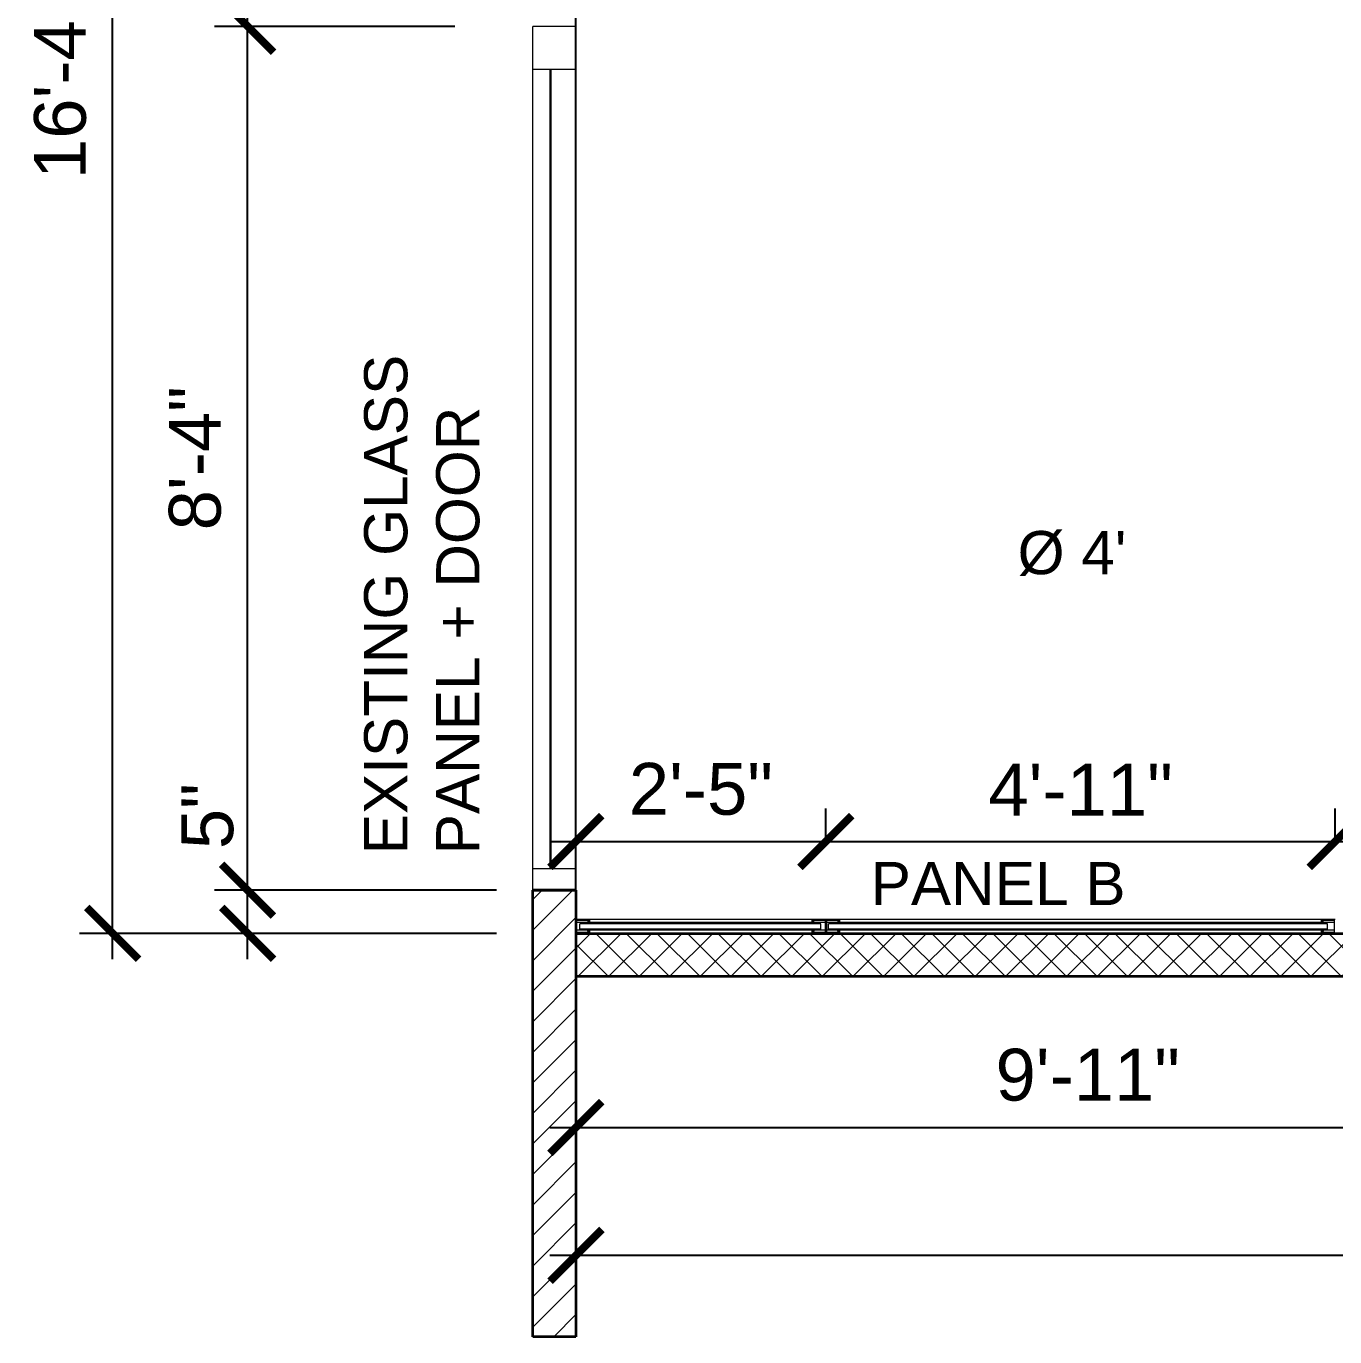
# Model space of a CAD drawing. Extents: x 65572 to 72871, y 30718 to 33858.
# Drawn here: x 65857.5 to 66009, y 32141.8 to 32293.5 of the extents above; entities that cross this region are included whole.
import ezdxf

# ---------------------------------------------------------------- set-up
doc = ezdxf.new("R2010")
doc.units = 0
doc.header["$LTSCALE"] = 0.5
doc.header["$MEASUREMENT"] = 0
doc.layers.get('0').update_dxf_attribs({"color": 20, "linetype": 'CONTINUOUS'})
doc.layers.get('DEFPOINTS').update_dxf_attribs({"linetype": 'CONTINUOUS', "lineweight": 5})
for name, color, linetype, lineweight in [('Annotations', 40, 'CONTINUOUS', 5), ('Framing', 142, 'CONTINUOUS', 13), ('Hatches', 8, 'CONTINUOUS', 5), ('Viewed', 150, 'CONTINUOUS', 9), ('Walls', 7, 'CONTINUOUS', 35)]:
    doc.layers.add(name, color=color, linetype=linetype, lineweight=lineweight)
doc.layers.add('Areas', color=240, linetype='CONTINUOUS', lineweight=25, plot=False)
doc.styles.get("Standard").update_dxf_attribs({"font": 'arial.ttf'})
doc.dimstyles.new('ARCH', dxfattribs={"dimscale": 96, "dimtxt": 0.0625, "dimasz": 0.0625, "dimexe": 0.04, "dimexo": 0.09375, "dimgap": 0.03125, "dimtad": 1, "dimdec": 0, "dimrnd": 0.0625, "dimzin": 3, "dimdsep": 46, "dimlunit": 4, "dimtxsty": 'Standard', "dimblk1": 'ARCHTICK', "dimblk2": 'ARCHTICK', "dimsah": 1, "dimcen": 0, "dimdle": 0.03125, "dimclrd": 256, "dimclre": 256, "dimclrt": 256, "dimazin": 0, "dimtfac": 1, "dimtdec": 0, "dimtmove": 2, "dimatfit": 3, "dimldrblk": 'OBLIQUE', "dimfxl": 0.3, "dimfxlon": 1, "dimfrac": 2, "dimarcsym": 0})

# ---------------------------------------------------------------- blocks, each defined once
blk = doc.blocks.new('_ArchTick')
at = {"const_width": 0.15}
blk.add_lwpolyline([(-0.5, -0.5), (0.5, 0.5)], dxfattribs=at)
blk = doc.blocks.new('*D19')
at = {"layer": 'Annotations', "linetype": 'ByBlock', "lineweight": -2}
for p, q in [((65921.12, 32180), (65921.12, 32147.36)), ((66520.62, 32179.47), (66520.62, 32147.36)), ((65918.12, 32151.2), (66523.62, 32151.2))]:
    blk.add_line(p, q, dxfattribs=at)
at = {"layer": 'DEFPOINTS', "color": 0}
for p in [(65921.12, 32193.47), (66520.62, 32188.47), (66520.62, 32151.2)]:
    blk.add_point(p, dxfattribs=at)
at = {"layer": 'Annotations', "lineweight": -2, "xscale": 6, "yscale": 6, "zscale": 6}
for p, rotation in [((65921.12, 32151.2), 179.9999999970818), ((66520.62, 32151.2), 359.9999999970818)]:
    blk.add_blockref('_ArchTick', p, dxfattribs=dict(at, rotation=rotation))
at = {"layer": 'Annotations', "insert": (66225.69, 32157.26), "char_height": 6, "attachment_point": 5, "rotation": 360}
blk.add_mtext('50\'-0"', dxfattribs=at)
blk = doc.blocks.new('_Oblique')
at = {"lineweight": -2}
blk.add_line((-0.5, -0.5), (0.5, 0.5), dxfattribs=at)
blk = doc.blocks.new('*D37')
at = {"layer": 'Annotations', "linetype": 'ByBlock', "lineweight": -2}
for p, q in [((66086.07, 32296.16), (66086.07, 32185.47)), ((66072.62, 32293.16), (66089.91, 32293.16)), ((66057.27, 32188.47), (66089.91, 32188.47))]:
    blk.add_line(p, q, dxfattribs=at)
at = {"layer": 'DEFPOINTS', "color": 0}
for p in [(66063.62, 32293.16), (65921.12, 32188.47), (66086.07, 32188.47)]:
    blk.add_point(p, dxfattribs=at)
at = {"layer": 'Annotations', "lineweight": -2, "xscale": 6, "yscale": 6, "zscale": 6}
for p, rotation in [((66086.07, 32293.16), 89.99999999708523), ((66086.07, 32188.47), 269.9999999970852)]:
    blk.add_blockref('_ArchTick', p, dxfattribs=dict(at, rotation=rotation))
at = {"layer": 'Annotations', "insert": (66080.01, 32240.81), "char_height": 6, "attachment_point": 5, "rotation": 90}
blk.add_mtext('8\'-9"', dxfattribs=at)
blk = doc.blocks.new('*D41')
at = {"layer": 'Annotations', "linetype": 'ByBlock', "lineweight": -2}
for p, q in [((65883.11, 32185.47), (65883.11, 32196.47)), ((65911.91, 32193.47), (65879.27, 32193.47)), ((65911.91, 32188.47), (65879.27, 32188.47))]:
    blk.add_line(p, q, dxfattribs=at)
at = {"layer": 'DEFPOINTS', "color": 0}
for p in [(65883.11, 32193.47), (65921.12, 32193.47), (65921.12, 32188.47)]:
    blk.add_point(p, dxfattribs=at)
at = {"layer": 'Annotations', "lineweight": -2, "xscale": 6, "yscale": 6, "zscale": 6}
for p, rotation in [((65883.11, 32193.47), 270), ((65883.11, 32188.47), 90)]:
    blk.add_blockref('_ArchTick', p, dxfattribs=dict(at, rotation=rotation))
at = {"layer": 'Annotations', "insert": (65878.49, 32202.04), "char_height": 6, "attachment_point": 5, "rotation": 90}
blk.add_mtext('5"', dxfattribs=at)
blk = doc.blocks.new('*D42')
at = {"layer": 'Annotations', "linetype": 'ByBlock', "lineweight": -2}
for p, q in [((65883.11, 32190.47), (65883.11, 32296.47)), ((65907.12, 32293.47), (65879.27, 32293.47)), ((65911.91, 32193.47), (65879.27, 32193.47))]:
    blk.add_line(p, q, dxfattribs=at)
at = {"layer": 'DEFPOINTS', "color": 0}
for p in [(65883.11, 32293.47), (65916.12, 32293.47), (65921.12, 32193.47)]:
    blk.add_point(p, dxfattribs=at)
at = {"layer": 'Annotations', "lineweight": -2, "xscale": 6, "yscale": 6, "zscale": 6}
for p, rotation in [((65883.11, 32293.47), 90), ((65883.11, 32193.47), 270)]:
    blk.add_blockref('_ArchTick', p, dxfattribs=dict(at, rotation=rotation))
at = {"layer": 'Annotations', "insert": (65877.04, 32243.47), "char_height": 6, "attachment_point": 5, "rotation": 90}
blk.add_mtext('8\'-4"', dxfattribs=at)
blk = doc.blocks.new('*D43')
at = {"layer": 'Annotations', "linetype": 'ByBlock', "lineweight": -2}
for p, q in [((65883.11, 32290.47), (65883.11, 32332.47)), ((65907.12, 32329.47), (65879.27, 32329.47)), ((65907.12, 32293.47), (65879.27, 32293.47))]:
    blk.add_line(p, q, dxfattribs=at)
at = {"layer": 'DEFPOINTS', "color": 0}
for p in [(65883.11, 32329.47), (65916.12, 32329.47), (65916.12, 32293.47)]:
    blk.add_point(p, dxfattribs=at)
at = {"layer": 'Annotations', "lineweight": -2, "xscale": 6, "yscale": 6, "zscale": 6}
for p, rotation in [((65883.11, 32329.47), 90), ((65883.11, 32293.47), 270)]:
    blk.add_blockref('_ArchTick', p, dxfattribs=dict(at, rotation=rotation))
at = {"layer": 'Annotations', "insert": (65877.04, 32311.47), "char_height": 6, "attachment_point": 5, "rotation": 90}
blk.add_mtext('3\'-0"', dxfattribs=at)
blk = doc.blocks.new('*D45')
at = {"layer": 'Annotations', "linetype": 'ByBlock', "lineweight": -2}
for p, q in [((65867.49, 32185.47), (65867.49, 32387.47)), ((65896.29, 32384.47), (65863.65, 32384.47)), ((65896.29, 32188.47), (65863.65, 32188.47))]:
    blk.add_line(p, q, dxfattribs=at)
at = {"layer": 'DEFPOINTS', "color": 0}
for p in [(65867.49, 32384.47), (65921.12, 32384.47), (65921.12, 32188.47)]:
    blk.add_point(p, dxfattribs=at)
at = {"layer": 'Annotations', "lineweight": -2, "xscale": 6, "yscale": 6, "zscale": 6}
for p, rotation in [((65867.49, 32384.47), 90), ((65867.49, 32188.47), 270)]:
    blk.add_blockref('_ArchTick', p, dxfattribs=dict(at, rotation=rotation))
at = {"layer": 'Annotations', "insert": (65861.43, 32286.47), "char_height": 6, "attachment_point": 5, "rotation": 90}
blk.add_mtext('16\'-4"', dxfattribs=at)
blk = doc.blocks.new('*D47')
at = {"layer": 'Annotations', "linetype": 'ByBlock', "lineweight": -2}
for p, q in [((66039.62, 32181.09), (66039.62, 32162.16)), ((65921.12, 32179.47), (65921.12, 32162.16)), ((65918.12, 32166), (66042.62, 32166))]:
    blk.add_line(p, q, dxfattribs=at)
at = {"layer": 'DEFPOINTS', "color": 0}
for p in [(66039.62, 32190.09), (65921.12, 32188.47), (66039.62, 32166)]:
    blk.add_point(p, dxfattribs=at)
at = {"layer": 'Annotations', "lineweight": -2, "xscale": 6, "yscale": 6, "zscale": 6, "rotation": 180}
blk.add_blockref('_ArchTick', (65921.12, 32166), dxfattribs=at)
at = {"layer": 'Annotations', "lineweight": -2, "xscale": 6, "yscale": 6, "zscale": 6}
blk.add_blockref('_ArchTick', (66039.62, 32166), dxfattribs=at)
at = {"layer": 'Annotations', "insert": (65980.37, 32172.07), "char_height": 6, "attachment_point": 5}
blk.add_mtext('9\'-11"', dxfattribs=at)
blk = doc.blocks.new('*D52')
at = {"layer": 'Annotations', "linetype": 'ByBlock', "lineweight": -2}
for p, q in [((65921.12, 32197.47), (65921.12, 32202.94)), ((65950.06, 32199.09), (65950.06, 32202.94)), ((65918.12, 32199.1), (65953.06, 32199.1))]:
    blk.add_line(p, q, dxfattribs=at)
at = {"layer": 'DEFPOINTS', "color": 0}
for p in [(65950.06, 32199.1), (65950.06, 32190.09), (65921.12, 32188.47)]:
    blk.add_point(p, dxfattribs=at)
at = {"layer": 'Annotations', "lineweight": -2, "xscale": 6, "yscale": 6, "zscale": 6, "rotation": 180}
blk.add_blockref('_ArchTick', (65921.12, 32199.1), dxfattribs=at)
at = {"layer": 'Annotations', "lineweight": -2, "xscale": 6, "yscale": 6, "zscale": 6}
blk.add_blockref('_ArchTick', (65950.06, 32199.1), dxfattribs=at)
at = {"layer": 'Annotations', "insert": (65935.59, 32205.16), "char_height": 6, "attachment_point": 5}
blk.add_mtext('2\'-5"', dxfattribs=at)
blk = doc.blocks.new('*D53')
at = {"layer": 'Annotations', "linetype": 'ByBlock', "lineweight": -2}
for p, q in [((65950.06, 32199.09), (65950.06, 32202.94)), ((66009.02, 32199.09), (66009.02, 32202.94)), ((65947.06, 32199.1), (66012.02, 32199.1))]:
    blk.add_line(p, q, dxfattribs=at)
at = {"layer": 'DEFPOINTS', "color": 0}
for p in [(66009.02, 32199.1), (65950.06, 32190.09), (66009.02, 32190.09)]:
    blk.add_point(p, dxfattribs=at)
at = {"layer": 'Annotations', "lineweight": -2, "xscale": 6, "yscale": 6, "zscale": 6, "rotation": 180}
blk.add_blockref('_ArchTick', (65950.06, 32199.1), dxfattribs=at)
at = {"layer": 'Annotations', "lineweight": -2, "xscale": 6, "yscale": 6, "zscale": 6}
blk.add_blockref('_ArchTick', (66009.02, 32199.1), dxfattribs=at)
at = {"layer": 'Annotations', "insert": (65979.54, 32205.11), "char_height": 6, "attachment_point": 5}
blk.add_mtext('4\'-11"', dxfattribs=at)
blk = doc.blocks.new('*D54')
at = {"layer": 'Annotations', "linetype": 'ByBlock', "lineweight": -2}
for p, q in [((66009.02, 32199.09), (66009.02, 32202.94)), ((66156.66, 32199.09), (66156.66, 32202.94)), ((66006.02, 32199.1), (66159.66, 32199.1))]:
    blk.add_line(p, q, dxfattribs=at)
at = {"layer": 'DEFPOINTS', "color": 0}
for p in [(66156.66, 32199.1), (66009.02, 32190.09), (66156.66, 32190.09)]:
    blk.add_point(p, dxfattribs=at)
at = {"layer": 'Annotations', "lineweight": -2, "xscale": 6, "yscale": 6, "zscale": 6, "rotation": 180}
blk.add_blockref('_ArchTick', (66009.02, 32199.1), dxfattribs=at)
at = {"layer": 'Annotations', "lineweight": -2, "xscale": 6, "yscale": 6, "zscale": 6}
blk.add_blockref('_ArchTick', (66156.66, 32199.1), dxfattribs=at)
at = {"layer": 'Annotations', "insert": (66091.87, 32205.11), "char_height": 6, "attachment_point": 5}
blk.add_mtext('12\'-4"', dxfattribs=at)

msp = doc.modelspace()

# ---------------------------------------------------------------- hatches: boundary and pattern name
at = {"layer": 'Hatches'}
h = msp.add_hatch(dxfattribs=at)
h.set_pattern_fill('ANSI31', color=256, scale=20, style=0)
h.set_pattern_definition([(45, (63665.679, 30900.0605), (-1.767767, 1.767767), [])])
h.paths.add_polyline_path([(65916.122504, 32141.767797), (65921.122504, 32141.767797), (65921.122504, 32187.468035), (65921.122504, 32183.468035), (65921.122504, 32193.468035), (65916.122504, 32193.468035)])
h = msp.add_hatch(dxfattribs=at)
h.set_pattern_fill('ANSI37', color=256, scale=20, style=0)
h.set_pattern_definition([(45, (63665.679, 30900.0605), (-1.767767, 1.767767), []), (135, (63665.679, 30900.0605), (-1.767767, -1.767767), [])])
h.paths.add_polyline_path([(66349.622504, 32141.767797), (66354.622504, 32141.767797), (66354.622504, 32183.468035), (66523.122504, 32183.468035), (66523.122504, 32188.468035), (65921.122504, 32188.468035), (65921.122504, 32183.468035), (66063.622504, 32183.468035), (66063.622504, 32141.767797), (66068.622504, 32141.767797), (66068.622504, 32183.468035), (66206.622504, 32183.468035), (66206.622504, 32141.767797), (66211.622504, 32141.767797), (66211.622504, 32183.468035), (66349.622504, 32183.468035)])

# ---------------------------------------------------------------- linework, layer by layer
at = {"color": 0}
msp.add_line((65921.122504, 32183.468035), (65921.122504, 32188.468035), dxfattribs=at)
at = {"layer": 'Areas'}
msp.add_lwpolyline([(65921.122504, 32188.468035), (65921.122504, 32384.468035), (66063.622504, 32384.468035), (66063.622504, 32320.661055), (66039.622504, 32320.661055), (66039.622504, 32293.161055), (66063.622504, 32293.161055), (66063.622504, 32188.468035)], close=True, dxfattribs=at)
at = {"layer": 'Framing'}
for p, q in [((65916.122504, 32288.468035), (65916.122504, 32293.468035)), ((65921.122504, 32293.468035), (65916.122504, 32293.468035)), ((65921.122504, 32288.468035), (65921.122504, 32293.468035)), ((65921.122504, 32288.468035), (65916.122504, 32288.468035)), ((65918.240614, 32288.468035), (65918.122504, 32288.468035)), ((65918.122504, 32195.968035), (65918.122504, 32288.468035)), ((65918.240614, 32195.968035), (65918.240614, 32288.468035)), ((65916.122504, 32193.468035), (65916.122504, 32195.968035)), ((65916.122504, 32195.968035), (65921.122504, 32195.968035)), ((65918.122504, 32195.968035), (65918.240614, 32195.968035)), ((65921.122504, 32193.468035), (65921.122504, 32195.968035)), ((65921.122504, 32190.093035), (65921.122504, 32188.468035)), ((65922.747504, 32190.093035), (65921.122504, 32190.093035)), ((65921.227972, 32189.987566), (65922.642035, 32189.987566)), ((65921.227972, 32188.573504), (65921.227972, 32189.987566)), ((65949.457305, 32189.593035), (65921.568322, 32189.593035)), ((65921.568322, 32188.968035), (65921.568322, 32189.593035)), ((65949.457305, 32188.968035), (65921.568322, 32188.968035)), ((65922.466254, 32189.823504), (65922.466254, 32189.718035)), ((65922.642035, 32189.823504), (65922.466254, 32189.823504)), ((65922.466254, 32189.718035), (65922.747504, 32189.718035)), ((65922.642035, 32189.987566), (65922.642035, 32189.823504)), ((65922.747504, 32189.718035), (65922.747504, 32190.093035)), ((65950.060004, 32190.093035), (65948.435004, 32190.093035)), ((65948.435004, 32190.093035), (65948.435004, 32189.718035)), ((65948.435004, 32189.718035), (65948.716254, 32189.718035)), ((65948.540472, 32189.987566), (65949.954535, 32189.987566)), ((65948.540472, 32189.823504), (65948.540472, 32189.987566)), ((65948.716254, 32189.823504), (65948.540472, 32189.823504)), ((65948.716254, 32189.718035), (65948.716254, 32189.823504)), ((65949.457305, 32188.968035), (65949.457305, 32189.593035)), ((65949.954535, 32189.987566), (65949.954535, 32188.573504)), ((65950.060004, 32188.468035), (65950.060004, 32190.093035)), ((65950.060004, 32190.093035), (65950.060004, 32188.468035)), ((65951.685004, 32190.093035), (65950.060004, 32190.093035)), ((65950.165472, 32189.987566), (65951.579535, 32189.987566)), ((65950.165472, 32188.573504), (65950.165472, 32189.987566)), ((66008.138138, 32189.593035), (65950.372504, 32189.593035)), ((65950.372504, 32188.968035), (65950.372504, 32189.593035)), ((66008.138138, 32188.968035), (65950.372504, 32188.968035)), ((65951.403754, 32189.823504), (65951.403754, 32189.718035)), ((65951.579535, 32189.823504), (65951.403754, 32189.823504)), ((65951.403754, 32189.718035), (65951.685004, 32189.718035)), ((65951.579535, 32189.987566), (65951.579535, 32189.823504)), ((65951.685004, 32189.718035), (65951.685004, 32190.093035)), ((66009.017974, 32190.093035), (66007.392974, 32190.093035)), ((66007.392974, 32190.093035), (66007.392974, 32189.718035)), ((66007.392974, 32189.718035), (66007.674224, 32189.718035)), ((66007.498443, 32189.987566), (66008.912505, 32189.987566)), ((66007.498443, 32189.823504), (66007.498443, 32189.987566)), ((66007.674224, 32189.823504), (66007.498443, 32189.823504)), ((66007.674224, 32189.718035), (66007.674224, 32189.823504)), ((66008.138138, 32188.968035), (66008.138138, 32189.593035)), ((66008.912505, 32189.987566), (66008.912505, 32188.573504)), ((65922.466254, 32188.843035), (65921.122504, 32188.843035)), ((65921.122504, 32188.468035), (65922.747504, 32188.468035)), ((65922.642035, 32188.573504), (65921.227972, 32188.573504)), ((65922.466254, 32188.843035), (65922.466254, 32188.737566)), ((65922.747504, 32188.843035), (65922.466254, 32188.843035)), ((65922.466254, 32188.737566), (65922.642035, 32188.737566)), ((65922.642035, 32188.737566), (65922.642035, 32188.573504)), ((65922.747504, 32188.468035), (65922.747504, 32188.843035)), ((65948.435004, 32188.843035), (65948.435004, 32188.468035)), ((65948.716254, 32188.843035), (65948.435004, 32188.843035)), ((65948.435004, 32188.468035), (65950.060004, 32188.468035)), ((65948.540472, 32188.737566), (65948.716254, 32188.737566)), ((65948.540472, 32188.573504), (65948.540472, 32188.737566)), ((65949.954535, 32188.573504), (65948.540472, 32188.573504)), ((65949.954535, 32188.843035), (65948.716254, 32188.843035)), ((65948.716254, 32188.737566), (65948.716254, 32188.843035)), ((65951.403754, 32188.843035), (65950.060004, 32188.843035)), ((65950.060004, 32188.468035), (65951.685004, 32188.468035)), ((65951.579535, 32188.573504), (65950.165472, 32188.573504)), ((65951.403754, 32188.843035), (65951.403754, 32188.737566)), ((65951.685004, 32188.843035), (65951.403754, 32188.843035)), ((65951.403754, 32188.737566), (65951.579535, 32188.737566)), ((65951.579535, 32188.737566), (65951.579535, 32188.573504)), ((65951.685004, 32188.468035), (65951.685004, 32188.843035)), ((66007.392974, 32188.843035), (66007.392974, 32188.468035)), ((66007.674224, 32188.843035), (66007.392974, 32188.843035)), ((66007.392974, 32188.468035), (66009.017974, 32188.468035)), ((66007.498443, 32188.737566), (66007.674224, 32188.737566)), ((66007.498443, 32188.573504), (66007.498443, 32188.737566)), ((66008.912505, 32188.573504), (66007.498443, 32188.573504)), ((66008.912505, 32188.843035), (66007.674224, 32188.843035)), ((66007.674224, 32188.737566), (66007.674224, 32188.843035))]:
    msp.add_line(p, q, dxfattribs=at)
at = {"layer": 'Viewed'}
for p, q in [((65916.122504, 32195.968035), (65916.122504, 32288.468035)), ((65921.122504, 32195.968035), (65921.122504, 32288.468035)), ((65949.954535, 32189.718035), (65921.227972, 32189.718035)), ((65948.435004, 32190.093035), (65922.747504, 32190.093035)), ((66008.912505, 32189.718035), (65950.165472, 32189.718035)), ((66007.392974, 32190.093035), (65951.685004, 32190.093035)), ((65948.435004, 32188.843035), (65922.747504, 32188.843035)), ((66007.392974, 32188.843035), (65951.685004, 32188.843035))]:
    msp.add_line(p, q, dxfattribs=at)
at = {"layer": 'Walls'}
for p, q in [((65916.122504, 32193.468035), (65921.122504, 32193.468035)), ((65916.122504, 32141.767797), (65916.122504, 32193.468035)), ((65921.122504, 32193.468035), (65916.122504, 32193.468035)), ((65921.122504, 32193.468035), (65921.122504, 32141.767797)), ((65921.122504, 32188.468035), (66523.122504, 32188.468035)), ((66063.622504, 32183.468035), (65921.122504, 32183.468035)), ((65921.122504, 32141.767797), (65916.122504, 32141.767797))]:
    msp.add_line(p, q, dxfattribs=at)

# ---------------------------------------------------------------- texts
at = {"layer": 'Annotations', "insert": (65896.606121, 32197.626986), "char_height": 5, "width": 124.26374963, "attachment_point": 1, "rotation": 90}
msp.add_mtext('{EXISTING GLASS \\PPANEL + DOOR}', dxfattribs=at)
at = {"layer": 'Annotations', "char_height": 5, "width": 60.99887021, "attachment_point": 1}
for s, insert in [("{\\pxqc;%%C 4'}", (65948.046934, 32235.047239)), ('{PANEL B}', (65955.240429, 32196.734982))]:
    msp.add_mtext(s, dxfattribs=dict(at, insert=insert))

# ---------------------------------------------------------------- dimensions: what is measured, and where the dimension line sits
at = {"layer": 'Annotations', "linetype": 'ByBlock'}
for base, p1, p2, picture, middle in [((65867.488209, 32384.468035), (65921.122504, 32188.468035), (65921.122504, 32384.468035), '*D45', (65861.425209, 32286.468035)), ((65883.106531, 32329.468035), (65916.122504, 32293.468035), (65916.122504, 32329.468035), '*D43', (65877.043531, 32311.468035)), ((65883.106531, 32293.468035), (65921.122504, 32193.468035), (65916.122504, 32293.468035), '*D42', (65877.043531, 32243.468035)), ((66086.07308, 32188.468035), (66063.622504, 32293.161055), (65921.122504, 32188.468035), '*D37', (66080.01008, 32240.814545))]:
    dim = msp.add_linear_dim(base=base, p1=p1, p2=p2, angle=90, dimstyle='ARCH', dxfattribs=at)
    dim.commit()
    dim.dimension.update_dxf_attribs({"geometry": picture, "text_midpoint": middle})
for base, p1, p2, picture, middle in [((65950.060004, 32199.101041), (65921.122504, 32188.468035), (65950.060004, 32190.093035), '*D52', (65935.591254, 32205.164041)), ((66009.017974, 32199.101041), (65950.060004, 32190.093035), (66009.017974, 32190.093035), '*D53', (65979.538989, 32205.113041)), ((66039.6225036934, 32166.0034012116), (65921.1225036932, 32188.4680352172), (66039.6225036934, 32190.0930352172), '*D47', (65980.3725036933, 32172.0664012116))]:
    dim = msp.add_linear_dim(base=base, p1=p1, p2=p2, dimstyle='ARCH', dxfattribs=at)
    dim.commit()
    dim.dimension.update_dxf_attribs({"geometry": picture, "text_midpoint": middle})
dim = msp.add_linear_dim(base=(66156.66201, 32199.101041), p1=(66009.017974, 32190.093035), p2=(66156.66201, 32190.093035), dimstyle='ARCH', dxfattribs=at)
dim.commit()
dim.dimension.update_dxf_attribs({"geometry": '*D54', "text_midpoint": (66091.868516, 32205.113319), "dimtype": 160})
for base, p1, p2, angle, picture, middle in [((65883.106531, 32193.468035), (65921.122504, 32188.468035), (65921.122504, 32193.468035), 90, '*D41', (65878.487307, 32202.038591)), ((66520.6225037002, 32151.1953242709), (65921.1225036932, 32193.4680352172), (66520.6225037021, 32188.4680352172), 359.9999999971, '*D19', (66225.689949139, 32157.2587622125))]:
    dim = msp.add_linear_dim(base=base, p1=p1, p2=p2, angle=angle, dimstyle='ARCH', dxfattribs=at)
    dim.commit()
    dim.dimension.update_dxf_attribs({"geometry": picture, "text_midpoint": middle, "dimtype": 160})

doc.saveas('drawing.dxf')
